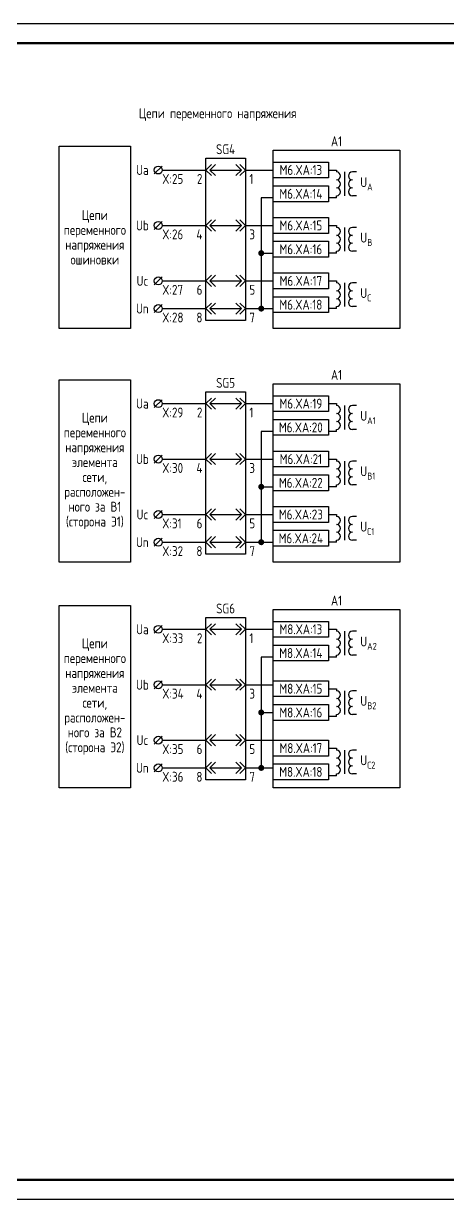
# Model space of a CAD drawing. Header units: millimetres. Extents: x -840 to 1644, y 0 to 561.
# Drawn here: x -90 to 17, y 0 to 297 of the extents above; entities that cross this region are included whole.
import ezdxf

# ---------------------------------------------------------------- set-up
doc = ezdxf.new("R2010")
doc.units = ezdxf.units.MM
doc.styles.add('Gost_type_A', font='GOST_A.TTF')

# ---------------------------------------------------------------- blocks, each defined once
blk = doc.blocks.new('Формат_А3')
blk.add_lwpolyline([(-420, 297), (0, 297), (0, 0), (-420, 0)], close=True)
at = {"lineweight": 50}
blk.add_lwpolyline([(-400, 292), (-5, 292), (-5, 5), (-400, 5)], close=True, dxfattribs=at)
blk = doc.blocks.new('БИ_разъем')
for p, q in [((0, 0), (1.41, 1.41)), ((0, 0), (1.41, 1.41)), ((0, 0), (1.41, -1.41)), ((0, 0), (1.41, -1.41)), ((1, 0), (2.41, 1.41)), ((1, 0), (2.41, -1.41)), ((1, 0), (9, 0)), ((9, 0), (7.59, 1.41)), ((9, 0), (7.59, -1.41)), ((10, 0), (8.59, 1.41)), ((10, 0), (8.59, 1.41)), ((10, 0), (8.59, -1.41)), ((10, 0), (8.59, -1.41))]:
    blk.add_line(p, q)
blk = doc.blocks.new('POINT')
at = {"const_width": 0.75}
blk.add_lwpolyline([(-0.375, 0, 1), (0.375, 0, 1)], format="xyb", close=True, dxfattribs=at)

msp = doc.modelspace()

# ---------------------------------------------------------------- linework, layer by layer
for p, q in [((-55, 261), (-57, 259)), ((-55, 260), (-44, 260)), ((-34, 260), (-27, 260)), ((-27, 253), (-30, 253)), ((-30, 253), (-30, 225)), ((-55, 247), (-57, 245)), ((-54.99, 246), (-44.17, 246)), ((-33.83, 246), (-27, 246)), ((-30, 239), (-27, 239)), ((-55, 233), (-57, 231)), ((-54.99, 232), (-44.17, 232)), ((-33.83, 232), (-27, 232)), ((-55, 226), (-57, 224)), ((-54.99, 225), (-44.17, 225)), ((-33.83, 225), (-27, 225)), ((-55, 202), (-57, 200)), ((-55, 201), (-44, 201)), ((-34, 201), (-27, 201)), ((-27, 194), (-30, 194)), ((-30, 194), (-30, 166)), ((-55, 188), (-57, 186)), ((-54.99, 187), (-44.17, 187)), ((-33.83, 187), (-27, 187)), ((-30, 180), (-27, 180)), ((-55, 174), (-57, 172)), ((-54.99, 173), (-44.17, 173)), ((-33.83, 173), (-27, 173)), ((-55, 167), (-57, 165)), ((-54.99, 166), (-44.17, 166)), ((-33.83, 166), (-27, 166)), ((-55, 145), (-57, 143)), ((-55, 144), (-44, 144)), ((-34, 144), (-27, 144)), ((-27, 137), (-30, 137)), ((-30, 137), (-30, 109)), ((-55, 131), (-57, 129)), ((-54.99, 130), (-44.17, 130)), ((-33.83, 130), (-27, 130)), ((-30, 123), (-27, 123)), ((-55, 117), (-57, 115)), ((-54.99, 116), (-44.17, 116)), ((-33.83, 116), (-27, 116)), ((-55, 110), (-57, 108)), ((-54.99, 109), (-44.17, 109)), ((-33.83, 109), (-27, 109))]:
    msp.add_line(p, q)
at = {"ltscale": 4}
for p, q in [((-13, 260), (-11, 260)), ((-11, 260), (-11, 259.5)), ((-11, 260), (-11, 259.5)), ((-9, 259.5), (-9, 255.5)), ((-6, 259.5), (-7, 259.5)), ((-9, 257.5), (-9, 253.5)), ((-11, 253), (-13, 253)), ((-11, 253), (-11, 253.5)), ((-6, 253.5), (-7, 253.5)), ((-13, 246), (-11, 246)), ((-11, 246), (-11, 245.5)), ((-11, 246), (-11, 245.5)), ((-9, 245.5), (-9, 241.5)), ((-6, 245.5), (-7, 245.5)), ((-9, 243.5), (-9, 239.5)), ((-11, 239), (-13, 239)), ((-11, 239), (-11, 239.5)), ((-6, 239.5), (-7, 239.5)), ((-13, 232), (-11, 232)), ((-11, 232), (-11, 231.5)), ((-11, 232), (-11, 231.5)), ((-9, 231.5), (-9, 227.5)), ((-9, 229.5), (-9, 225.5)), ((-6, 231.5), (-7, 231.5)), ((-11, 225), (-13, 225)), ((-11, 225), (-11, 225.5)), ((-6, 225.5), (-7, 225.5)), ((-13, 201), (-11, 201)), ((-11, 201), (-11, 200.5)), ((-11, 201), (-11, 200.5)), ((-9, 200.5), (-9, 196.5)), ((-6, 200.5), (-7, 200.5)), ((-9, 198.5), (-9, 194.5)), ((-11, 194), (-13, 194)), ((-11, 194), (-11, 194.5)), ((-6, 194.5), (-7, 194.5)), ((-13, 187), (-11, 187)), ((-11, 187), (-11, 186.5)), ((-11, 187), (-11, 186.5)), ((-9, 186.5), (-9, 182.5)), ((-9, 184.5), (-9, 180.5)), ((-6, 186.5), (-7, 186.5)), ((-11, 180), (-13, 180)), ((-11, 180), (-11, 180.5)), ((-6, 180.5), (-7, 180.5)), ((-13, 173), (-11, 173)), ((-11, 173), (-11, 172.5)), ((-11, 173), (-11, 172.5)), ((-9, 172.5), (-9, 168.5)), ((-6, 172.5), (-7, 172.5)), ((-9, 170.5), (-9, 166.5)), ((-11, 166), (-11, 166.5)), ((-6, 166.5), (-7, 166.5)), ((-11, 166), (-13, 166)), ((-13, 144), (-11, 144)), ((-11, 144), (-11, 143.5)), ((-11, 144), (-11, 143.5)), ((-9, 143.5), (-9, 139.5)), ((-6, 143.5), (-7, 143.5)), ((-9, 141.5), (-9, 137.5)), ((-11, 137), (-13, 137)), ((-11, 137), (-11, 137.5)), ((-6, 137.5), (-7, 137.5)), ((-13, 129), (-11, 129)), ((-11, 129), (-11, 128.5)), ((-11, 129), (-11, 128.5)), ((-9, 128.5), (-9, 124.5)), ((-6, 128.5), (-7, 128.5)), ((-9, 126.5), (-9, 122.5)), ((-11, 122), (-13, 122)), ((-11, 122), (-11, 122.5)), ((-6, 122.5), (-7, 122.5)), ((-13, 114), (-11, 114)), ((-11, 114), (-11, 113.5)), ((-11, 114), (-11, 113.5)), ((-9, 113.5), (-9, 109.5)), ((-6, 113.5), (-7, 113.5)), ((-9, 111.5), (-9, 107.5)), ((-11, 107), (-13, 107)), ((-11, 107), (-11, 107.5)), ((-6, 107.5), (-7, 107.5))]:
    msp.add_line(p, q, dxfattribs=at)
for points in [[(-63, 220), (-81, 220), (-81, 266), (-63, 266)], [(-27, 265), (5, 265), (5, 220), (-27, 220)], [(-44, 263), (-34, 263), (-34, 222), (-44, 222)], [(-27, 262), (-13, 262), (-13, 258), (-27, 258)], [(-27, 256), (-13, 256), (-13, 252), (-27, 252)], [(-27, 248), (-13, 248), (-13, 244), (-27, 244)], [(-27, 242), (-13, 242), (-13, 238), (-27, 238)], [(-27, 234), (-13, 234), (-13, 230), (-27, 230)], [(-27, 228), (-13, 228), (-13, 224), (-27, 224)], [(-63, 161), (-81, 161), (-81, 207), (-63, 207)], [(-27, 206), (5, 206), (5, 161), (-27, 161)], [(-44, 204), (-34, 204), (-34, 163), (-44, 163)], [(-27, 203), (-13, 203), (-13, 199), (-27, 199)], [(-27, 197), (-13, 197), (-13, 193), (-27, 193)], [(-27, 189), (-13, 189), (-13, 185), (-27, 185)], [(-27, 183), (-13, 183), (-13, 179), (-27, 179)], [(-27, 175), (-13, 175), (-13, 171), (-27, 171)], [(-27, 169), (-13, 169), (-13, 165), (-27, 165)], [(-63, 104), (-81, 104), (-81, 150), (-63, 150)], [(-27, 149), (5, 149), (5, 104), (-27, 104)], [(-44, 147), (-34, 147), (-34, 106), (-44, 106)], [(-27, 146), (-13, 146), (-13, 142), (-27, 142)], [(-27, 140), (-13, 140), (-13, 136), (-27, 136)], [(-27, 131), (-13, 131), (-13, 127), (-27, 127)], [(-27, 125), (-13, 125), (-13, 121), (-27, 121)], [(-27, 116), (-13, 116), (-13, 112), (-27, 112)], [(-27, 110), (-13, 110), (-13, 106), (-27, 106)]]:
    msp.add_lwpolyline(points, close=True)
for centre in [(-56, 260), (-56, 246), (-56, 232), (-56, 225), (-56, 201), (-56, 187), (-56, 173), (-56, 166), (-56, 144), (-56, 130), (-56, 116), (-56, 109)]:
    msp.add_circle(centre, 1)
for centre, start, end in [((-11, 258.5), 270, 90), ((-7, 258.5), 90, 270), ((-7, 258.5), 90, 270), ((-11, 256.5), 270, 90), ((-11, 254.5), 270, 90), ((-7, 256.5), 90, 270), ((-7, 256.5), 90, 270), ((-7, 254.5), 90, 270), ((-11, 244.5), 270, 90), ((-7, 244.5), 90, 270), ((-7, 244.5), 90, 270), ((-11, 242.5), 270, 90), ((-11, 240.5), 270, 90), ((-7, 242.5), 90, 270), ((-7, 242.5), 90, 270), ((-7, 240.5), 90, 270), ((-11, 230.5), 270, 90), ((-11, 228.5), 270, 90), ((-7, 230.5), 90, 270), ((-7, 230.5), 90, 270), ((-7, 228.5), 90, 270), ((-7, 228.5), 90, 270), ((-11, 226.5), 270, 90), ((-7, 226.5), 90, 270), ((-11, 199.5), 270, 90), ((-7, 199.5), 90, 270), ((-7, 199.5), 90, 270), ((-11, 197.5), 270, 90), ((-11, 195.5), 270, 90), ((-7, 197.5), 90, 270), ((-7, 197.5), 90, 270), ((-7, 195.5), 90, 270), ((-11, 185.5), 270, 90), ((-11, 183.5), 270, 90), ((-7, 185.5), 90, 270), ((-7, 185.5), 90, 270), ((-7, 183.5), 90, 270), ((-7, 183.5), 90, 270), ((-11, 181.5), 270, 90), ((-7, 181.5), 90, 270), ((-11, 171.5), 270, 90), ((-7, 171.5), 90, 270), ((-7, 171.5), 90, 270), ((-11, 169.5), 270, 90), ((-7, 169.5), 90, 270), ((-7, 169.5), 90, 270), ((-11, 167.5), 270, 90), ((-7, 167.5), 90, 270), ((-11, 142.5), 270, 90), ((-7, 142.5), 90, 270), ((-7, 142.5), 90, 270), ((-11, 140.5), 270, 90), ((-7, 140.5), 90, 270), ((-7, 140.5), 90, 270), ((-11, 138.5), 270, 90), ((-7, 138.5), 90, 270), ((-11, 127.5), 270, 90), ((-7, 127.5), 90, 270), ((-7, 127.5), 90, 270), ((-11, 125.5), 270, 90), ((-7, 125.5), 90, 270), ((-7, 125.5), 90, 270), ((-11, 123.5), 270, 90), ((-7, 123.5), 90, 270), ((-11, 112.5), 270, 90), ((-7, 112.5), 90, 270), ((-7, 112.5), 90, 270), ((-11, 110.5), 270, 90), ((-7, 110.5), 90, 270), ((-7, 110.5), 90, 270), ((-11, 108.5), 270, 90), ((-7, 108.5), 90, 270)]:
    msp.add_arc(centre, 1, start, end, dxfattribs=at)

# ---------------------------------------------------------------- block references
for name, p in [('Формат_А3', (210, 0)), ('БИ_разъем', (-44, 260)), ('БИ_разъем', (-44, 246)), ('POINT', (-30, 239)), ('БИ_разъем', (-44, 232)), ('БИ_разъем', (-44, 225)), ('POINT', (-30, 225)), ('БИ_разъем', (-44, 201)), ('БИ_разъем', (-44, 187)), ('POINT', (-30, 180)), ('БИ_разъем', (-44, 173)), ('БИ_разъем', (-44, 166)), ('POINT', (-30, 166)), ('БИ_разъем', (-44, 144)), ('БИ_разъем', (-44, 130)), ('POINT', (-30, 123)), ('БИ_разъем', (-44, 116)), ('БИ_разъем', (-44, 109)), ('POINT', (-30, 109))]:
    msp.add_blockref(name, p)

# ---------------------------------------------------------------- texts
at = {"char_height": 2.5, "line_spacing_factor": 0.9, "style": 'Gost_type_A'}
for s, insert, width, attachment_point in [('Цепи переменного напряжения', (-41, 274), 288, 5), ('A1', (-11, 266), 32, 8), ('SG4', (-39, 264), 10, 8), ('Ua', (-60, 260), 6, 5), ('X:25', (-55, 259), 10, 1), ('{\\T0.9;2}', (-45, 259), 5, 3), ('{\\T0.9;1}', (-33, 259), 5, 1), ('Цепи переменного напряжения\\Pошиновки ', (-72, 243), 18, 5), ('Ub', (-60, 246), 6, 5), ('X:26', (-55, 245), 10, 1), ('{\\T0.9;4}', (-45, 245), 5, 3), ('{\\T0.9;3}', (-33, 245), 5, 1), ('Uc', (-60, 232), 6, 5), ('X:27', (-55, 231), 10, 1), ('{\\T0.9;6}', (-45, 231), 5, 3), ('{\\T0.9;5}', (-33, 231), 5, 1), ('Un', (-60, 225), 6, 5), ('X:28', (-55, 224), 10, 1), ('{\\T0.9;8}', (-45, 224), 5, 3), ('{\\T0.9;7}', (-33, 224), 5, 1), ('A1', (-11, 207), 32, 8), ('SG5', (-39, 205), 10, 8), ('Ua', (-60, 201), 6, 5), ('X:29', (-55, 200), 10, 1), ('{\\T0.9;2}', (-45, 200), 5, 3), ('{\\T0.9;1}', (-33, 200), 5, 1), ('Цепи переменного напряжения элемента сети, расположен-\\Pного за В1 (сторона Э1) ', (-72, 184), 18, 5), ('Ub', (-60, 187), 6, 5), ('X:30', (-55, 186), 10, 1), ('{\\T0.9;4}', (-45, 186), 5, 3), ('{\\T0.9;3}', (-33, 186), 5, 1), ('Uc', (-60, 173), 6, 5), ('X:31', (-55, 172), 10, 1), ('{\\T0.9;6}', (-45, 172), 5, 3), ('{\\T0.9;5}', (-33, 172), 5, 1), ('Un', (-60, 166), 6, 5), ('X:32', (-55, 165), 10, 1), ('{\\T0.9;8}', (-45, 165), 5, 3), ('{\\T0.9;7}', (-33, 165), 5, 1), ('A1', (-11, 150), 32, 8), ('SG6', (-39, 148), 10, 8), ('Ua', (-60, 144), 6, 5), ('X:33', (-55, 143), 10, 1), ('{\\T0.9;2}', (-45, 143), 5, 3), ('{\\T0.9;1}', (-33, 143), 5, 1), ('Цепи переменного напряжения элемента сети, расположен-\\Pного за В2 (сторона Э2) ', (-72, 127), 18, 5), ('Ub', (-60, 130), 6, 5), ('X:34', (-55, 129), 10, 1), ('{\\T0.9;4}', (-45, 129), 5, 3), ('{\\T0.9;3}', (-33, 129), 5, 1), ('Uc', (-60, 116), 6, 5), ('X:35', (-55, 115), 10, 1), ('{\\T0.9;6}', (-45, 115), 5, 3), ('{\\T0.9;5}', (-33, 115), 5, 1), ('Un', (-60, 109), 6, 5), ('X:36', (-55, 108), 10, 1), ('{\\T0.9;8}', (-45, 108), 5, 3), ('{\\T0.9;7}', (-33, 108), 5, 1)]:
    msp.add_mtext(s, dxfattribs=dict(at, insert=insert, width=width, attachment_point=attachment_point))
at = {"char_height": 2.5, "style": 'Gost_type_A'}
for s, insert, width, attachment_point in [('M6.XA:13', (-20, 260.01), 14, 5), ('\\A1;U{\\H0.7x;\\S^ А;}', (-5, 256.5), 12, 4), ('M6.XA:14', (-20.01, 254), 14.018, 5), ('M6.XA:15', (-20, 246), 14, 5), ('\\A1;U{\\H0.7x;\\S^ В;}', (-5, 242.5), 12, 4), ('M6.XA:16', (-20.01, 239.99), 14.018, 5), ('M6.XA:17', (-20, 232), 14, 5), ('\\A1;U{\\H0.7x;\\S^ С;}', (-5, 228.5), 12, 4), ('M6.XA:18', (-20.01, 225.99), 14.018, 5), ('M6.XA:19', (-20, 201), 14, 5), ('\\A1;U{\\H0.7x;\\S^ А1;}', (-5, 197.5), 12, 4), ('M6.XA:20', (-20.01, 194.99), 14.018, 5), ('M6.XA:21', (-20, 187), 14, 5), ('\\A1;U{\\H0.7x;\\S^ В1;}', (-5, 183.5), 12, 4), ('M6.XA:22', (-20.01, 181), 14.018, 5), ('M6.XA:23', (-20, 173), 14, 5), ('\\A1;U{\\H0.7x;\\S^ С1;}', (-5, 169.5), 12, 4), ('M6.XA:24', (-20.01, 166.99), 14.018, 5), ('M8.XA:13', (-20, 144.01), 14, 5), ('\\A1;U{\\H0.7x;\\S^ А2;}', (-5, 140.5), 12, 4), ('M8.XA:14', (-20.01, 138), 14.018, 5), ('M8.XA:15', (-20, 129), 14, 5), ('\\A1;U{\\H0.7x;\\S^ В2;}', (-5, 125.5), 12, 4), ('M8.XA:16', (-20.01, 122.99), 14.018, 5), ('M8.XA:17', (-20, 114), 14, 5), ('\\A1;U{\\H0.7x;\\S^ С2;}', (-5, 110.5), 12, 4), ('M8.XA:18', (-20.01, 107.99), 14.018, 5)]:
    msp.add_mtext(s, dxfattribs=dict(at, insert=insert, width=width, attachment_point=attachment_point))

doc.saveas('drawing.dxf')
